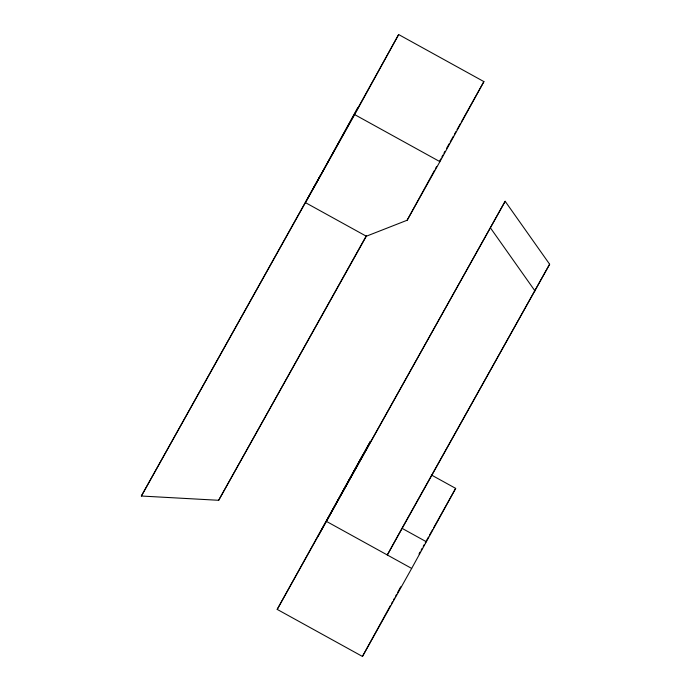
<?xml version="1.0" encoding="UTF-8"?>
<svg xmlns="http://www.w3.org/2000/svg" width="691" height="691" viewBox="0 0 691 691"><rect width="100%" height="100%" fill="white"/><g stroke="black" fill="none" stroke-linecap="round" stroke-linejoin="round"><path stroke-width="1.04" d="M366.325 236.227L305.431 202.618L398.655 34.55L483.907 81.607L439.908 161.651L407.146 220.239L366.325 236.227L218.658 500.293L141.361 496.026L320.097 175.937M313.636 187.943L357.636 107.9M141.361 496.026L354.647 114.594L398.655 34.55M218.658 500.293L366.282 235.856M407.146 220.239L434.596 170.211M435.624 168.328L436.66 166.436M439.77 160.77L440.806 158.887M441.843 156.995L442.879 155.112M443.916 153.221L444.952 151.338M411.672 568.425L362.447 656.45L277.195 609.393L370.419 441.324L326.411 521.368L411.672 568.425L455.671 488.382L431.314 474.942M318.205 536.043L362.214 456M277.195 609.393L505.156 201.28L549.639 264.238L387.305 554.985L401.471 529.22M362.447 656.45L390.406 605.601M391.434 603.718L392.471 601.835M393.507 599.952L394.544 598.069M395.58 596.178L396.617 594.295M397.653 592.412L400.754 586.763M446.498 148.505L449.133 143.788M450.187 141.905L453.348 136.257M454.402 134.374L455.982 131.54M457.036 129.658L460.197 124.009M461.251 122.126L483.907 81.607M341.078 494.687L505.156 201.28M549.639 264.238L401.981 528.304L426.338 541.744M419.022 553.932L420.068 552.057M421.113 550.183L422.158 548.317M423.212 546.443L424.257 544.568M425.302 542.694L428.446 537.08M429.491 535.205L432.635 529.582M433.68 527.717L455.671 488.382M354.647 114.594L439.908 161.651M490.489 227.961L534.972 290.92"/></g></svg>
